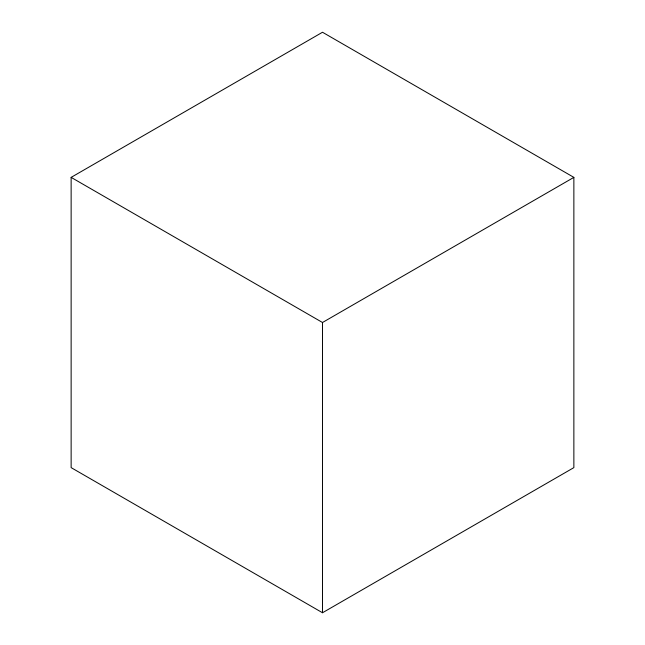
<?xml version="1.0" encoding="UTF-8"?>
<svg xmlns="http://www.w3.org/2000/svg" width="645" height="645" viewBox="0 0 645 645"><rect width="100%" height="100%" fill="white"/><g stroke="black" fill="none" stroke-linecap="round" stroke-linejoin="round"><path stroke-width="0.97" d="M71.135 177.375L322.5 32.25L573.865 177.375L573.865 467.625L322.5 612.75L71.135 467.625L71.135 177.375L322.5 322.5L573.865 177.375M322.5 322.5L322.5 612.75"/></g></svg>
